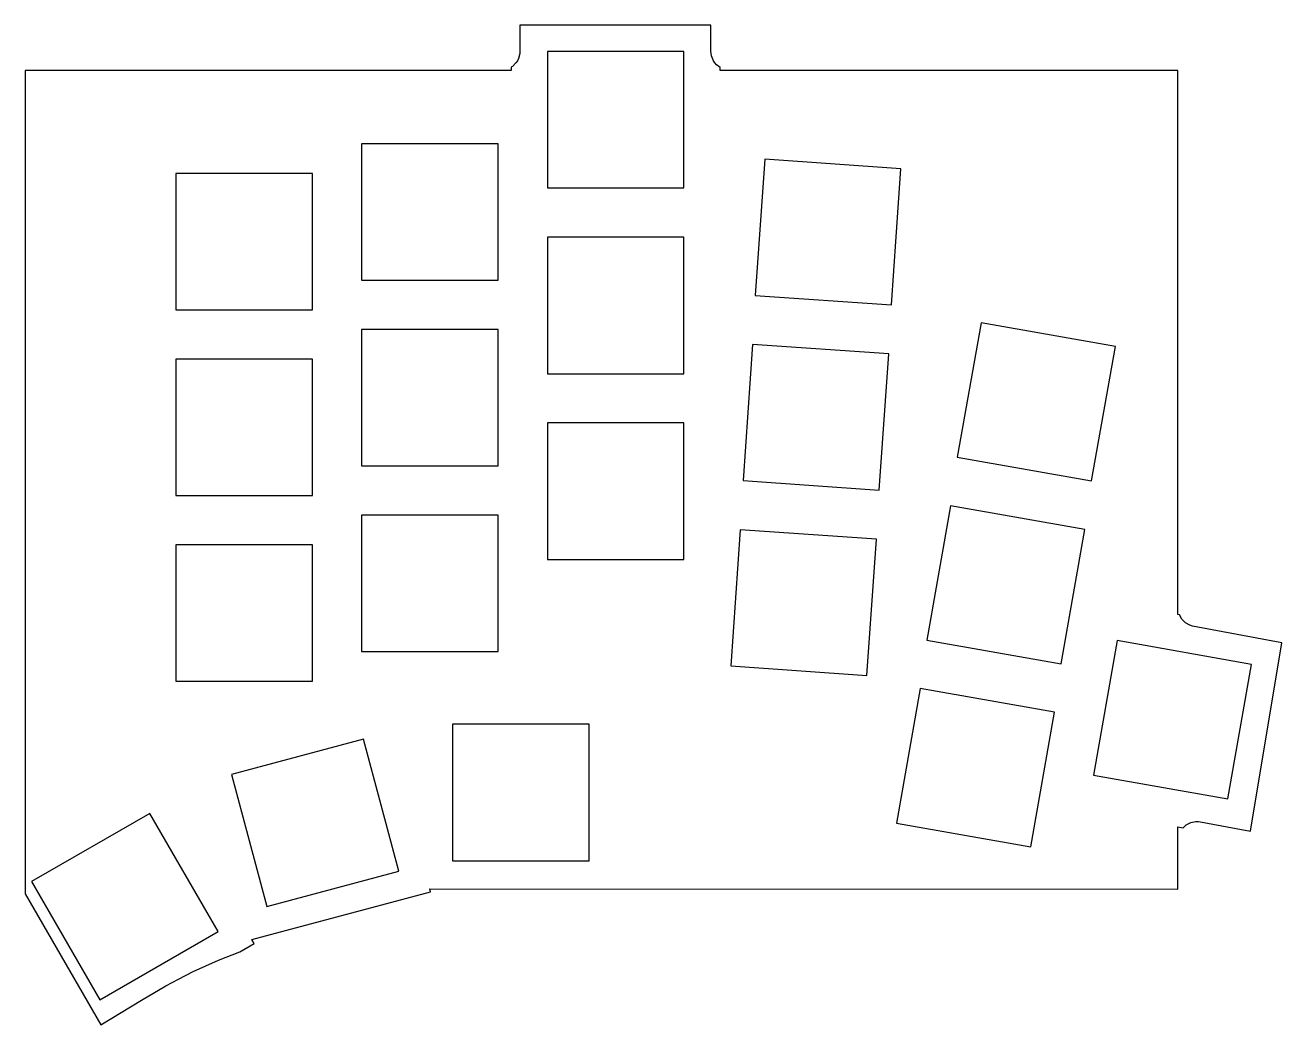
# Model space of a CAD drawing. Header units: millimetres. Extents: x -129 to 0, y -103 to 0.
import ezdxf

# ---------------------------------------------------------------- set-up
doc = ezdxf.new("R2010")
doc.units = ezdxf.units.MM

msp = doc.modelspace()

# ---------------------------------------------------------------- linework, layer by layer
at = {"linetype": 'CONTINUOUS'}
for p, q in [((-78.11, 0), (-78.13, -2.92)), ((-58.6, -0.01), (-78.11, 0)), ((-58.54, -0.01), (-58.6, -0.01)), ((-58.53, -0.07), (-58.54, -0.01)), ((-58.53, -2.66), (-58.53, -0.07)), ((-78.38, -3.66), (-78.52, -3.87)), ((-78.26, -3.42), (-78.38, -3.66)), ((-78.13, -2.92), (-78.26, -3.42)), ((-61.3, -2.71), (-75.3, -2.71)), ((-75.3, -2.71), (-75.3, -16.71)), ((-61.3, -16.71), (-61.3, -2.71)), ((-58.46, -3.17), (-58.53, -2.66)), ((-58.26, -3.66), (-58.46, -3.17)), ((-58.12, -3.87), (-58.26, -3.66)), ((-79.03, -4.66), (-128.87, -4.66)), ((-128.87, -4.66), (-128.87, -89.13)), ((-78.89, -4.24), (-79.03, -4.33)), ((-79.03, -4.33), (-79.03, -4.66)), ((-78.52, -3.87), (-78.89, -4.24)), ((-57.95, -4.07), (-58.12, -3.87)), ((-57.58, -4.36), (-57.95, -4.07)), ((-57.58, -4.66), (-57.58, -4.36)), ((-10.63, -4.66), (-57.58, -4.66)), ((-10.62, -60.47), (-10.63, -4.66)), ((-80.35, -12.17), (-94.35, -12.17)), ((-94.35, -12.17), (-94.35, -26.17)), ((-80.35, -26.17), (-80.35, -12.17)), ((-53, -13.76), (-53.97, -27.73)), ((-39.03, -14.74), (-53, -13.76)), ((-99.4, -15.22), (-113.4, -15.22)), ((-113.4, -15.22), (-113.4, -29.22)), ((-99.4, -29.22), (-99.4, -15.22)), ((-40.01, -28.7), (-39.03, -14.74)), ((-75.3, -16.71), (-61.3, -16.71)), ((-61.3, -21.76), (-75.3, -21.76)), ((-75.3, -21.76), (-75.3, -35.76)), ((-61.3, -35.76), (-61.3, -21.76)), ((-94.35, -26.17), (-80.35, -26.17)), ((-53.97, -27.73), (-40.01, -28.7)), ((-113.4, -29.22), (-99.4, -29.22)), ((-30.82, -30.55), (-33.25, -44.34)), ((-17.04, -32.98), (-30.82, -30.55)), ((-80.35, -31.22), (-94.35, -31.22)), ((-94.35, -31.22), (-94.35, -45.22)), ((-80.35, -45.22), (-80.35, -31.22)), ((-54.25, -32.76), (-55.23, -46.73)), ((-40.29, -33.74), (-54.25, -32.76)), ((-19.47, -46.77), (-17.04, -32.98)), ((-99.4, -34.27), (-113.4, -34.27)), ((-113.4, -34.27), (-113.4, -48.27)), ((-99.4, -48.27), (-99.4, -34.27)), ((-41.26, -47.71), (-40.29, -33.74)), ((-75.3, -35.76), (-61.3, -35.76)), ((-61.3, -40.81), (-75.3, -40.81)), ((-75.3, -40.81), (-75.3, -54.81)), ((-61.3, -54.81), (-61.3, -40.81)), ((-33.25, -44.34), (-19.47, -46.77)), ((-94.35, -45.22), (-80.35, -45.22)), ((-55.23, -46.73), (-41.26, -47.71)), ((-113.4, -48.27), (-99.4, -48.27)), ((-80.35, -50.27), (-94.35, -50.27)), ((-94.35, -50.27), (-94.35, -64.27)), ((-80.35, -64.27), (-80.35, -50.27)), ((-33.95, -49.31), (-36.38, -63.1)), ((-20.16, -51.74), (-33.95, -49.31)), ((-55.51, -51.77), (-56.48, -65.73)), ((-41.54, -52.75), (-55.51, -51.77)), ((-42.52, -66.71), (-41.54, -52.75)), ((-22.59, -65.53), (-20.16, -51.74)), ((-99.4, -53.32), (-113.4, -53.32)), ((-113.4, -53.32), (-113.4, -67.32)), ((-99.4, -67.32), (-99.4, -53.32)), ((-75.3, -54.81), (-61.3, -54.81)), ((-10.47, -60.49), (-10.62, -60.47)), ((-10.21, -60.94), (-10.47, -60.49)), ((-9.84, -61.31), (-10.21, -60.94)), ((-9.39, -61.57), (-9.84, -61.31)), ((-9.14, -61.66), (-9.39, -61.57)), ((0.04, -63.38), (-9.14, -61.66)), ((-36.38, -63.1), (-22.59, -65.53)), ((-16.86, -63.15), (-19.29, -76.94)), ((-3.07, -65.58), (-16.86, -63.15)), ((-94.35, -64.27), (-80.35, -64.27)), ((-3.18, -82.68), (0.04, -63.38)), ((-56.48, -65.73), (-42.52, -66.71)), ((-5.5, -79.37), (-3.07, -65.58)), ((-113.4, -67.32), (-99.4, -67.32)), ((-37.07, -68.07), (-39.5, -81.86)), ((-23.28, -70.5), (-37.07, -68.07)), ((-25.72, -84.29), (-23.28, -70.5)), ((-71.03, -71.72), (-85.03, -71.72)), ((-85.03, -71.72), (-85.03, -85.72)), ((-71.03, -85.72), (-71.03, -71.72)), ((-94.17, -73.26), (-107.69, -76.89)), ((-90.55, -86.78), (-94.17, -73.26)), ((-107.69, -76.89), (-104.07, -90.41)), ((-19.29, -76.94), (-5.5, -79.37)), ((-116.08, -80.87), (-128.21, -87.87)), ((-109.08, -93), (-116.08, -80.87)), ((-39.5, -81.86), (-25.72, -84.29)), ((-10.64, -88.63), (-10.63, -82.25)), ((-10.63, -82.25), (-10.09, -82.34)), ((-10.09, -82.34), (-9.76, -82.06)), ((-9.76, -82.06), (-9.29, -81.82)), ((-9.29, -81.82), (-8.78, -81.71)), ((-8.78, -81.71), (-8.52, -81.71)), ((-8.52, -81.71), (-3.18, -82.68)), ((-85.03, -85.72), (-71.03, -85.72)), ((-104.07, -90.41), (-90.55, -86.78)), ((-128.21, -87.87), (-121.21, -100)), ((-105.61, -93.82), (-87.28, -88.91)), ((-87.28, -88.91), (-87.36, -88.62)), ((-87.36, -88.62), (-10.64, -88.63)), ((-128.87, -89.13), (-121.11, -102.56)), ((-121.21, -100), (-109.08, -93)), ((-105.38, -94.21), (-105.61, -93.82)), ((-109.04, -95.92), (-106.86, -95.06)), ((-106.86, -95.06), (-105.38, -94.21)), ((-111.65, -97.1), (-109.04, -95.92)), ((-114.43, -98.55), (-113.15, -97.86)), ((-113.15, -97.86), (-111.65, -97.1)), ((-116.94, -100.02), (-114.43, -98.55)), ((-121.11, -102.56), (-116.94, -100.02))]:
    msp.add_line(p, q, dxfattribs=at)

doc.saveas('drawing.dxf')
